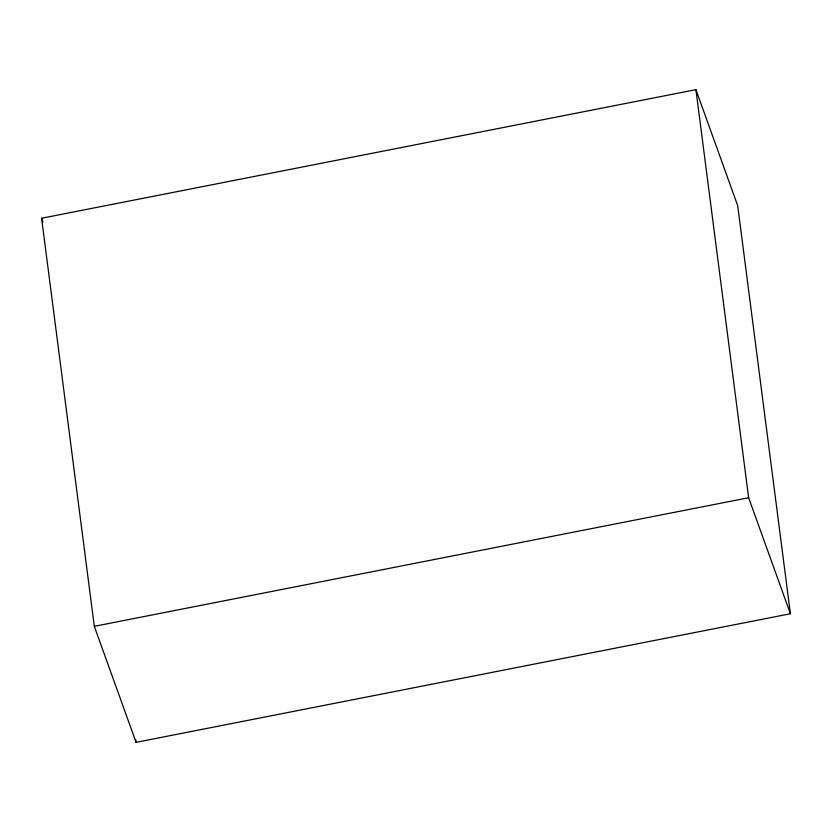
<?xml version="1.0" encoding="UTF-8"?>
<svg xmlns="http://www.w3.org/2000/svg" width="832" height="832" viewBox="0 0 832 832"><rect width="100%" height="100%" fill="white"/><g stroke="black" fill="none" stroke-linecap="round" stroke-linejoin="round"><path stroke-width="1.25" d="M41.6 218.254L695.926 89.658L737.693 205.67L790.4 613.746L136.074 742.342L94.307 626.33L41.6 218.254L42.921 221.915M94.307 626.33L748.634 497.734L790.4 613.746M695.926 89.658L748.634 497.734M135.741 739.762L136.074 742.342"/></g></svg>
